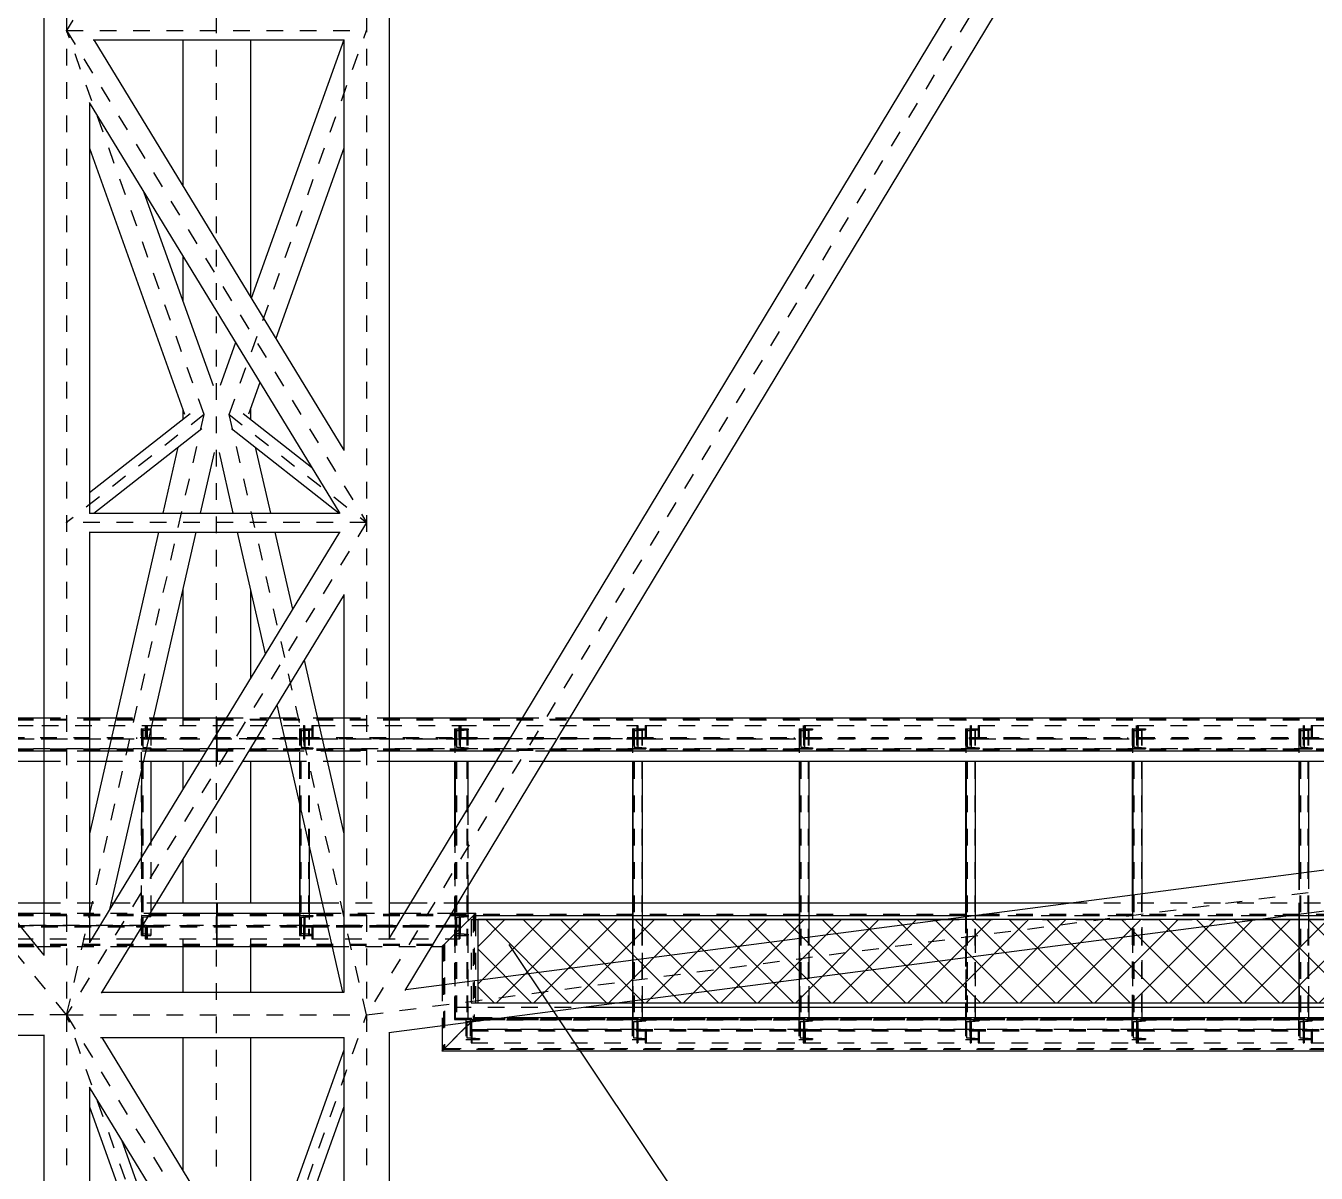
# Model space of a CAD drawing. Header units: millimetres. Extents: x 149919 to 150445, y 136651 to 136866.
# Drawn here: x 150358.02 to 150365.76, y 136690.63 to 136697.51 of the extents above; entities that cross this region are included whole.
import ezdxf

# ---------------------------------------------------------------- set-up
doc = ezdxf.new("R2010")
doc.units = ezdxf.units.MM
doc.header["$LTSCALE"] = 0.25
for name, pattern in [('CENTER', [50.8, 31.75, -6.35, 6.35, -6.35]), ('XKITLINE00', [0]), ('XKITLINE02', [4, 2, -2]), ('XKITLINE03', [6, 3, -1, 1, -1])]:
    doc.linetypes.add(name, pattern=pattern)
doc.styles.add('ROMANS', font='romans.shx')
doc.dimstyles.new('MD300', dxfattribs={"dimtxt": 2.5, "dimasz": 2.5, "dimexe": 1, "dimexo": 1, "dimgap": 0.5, "dimtad": 1, "dimdec": 1, "dimlfac": 50, "dimrnd": 0.5, "dimdsep": 46, "dimtxsty": 'ROMANS', "dimcen": 1, "dimclrd": 146, "dimclre": 146, "dimclrt": 30, "dimadec": 1, "dimazin": 2, "dimtfac": 1, "dimtdec": 1, "dimtmove": 0, "dimatfit": 1, "dimfxl": 1, "dimtolj": 1, "dimtzin": 0, "dimlwd": -1, "dimlwe": -1, "dimarcsym": 0})

# ---------------------------------------------------------------- blocks, each defined once
blk = doc.blocks.new('çatıı')
h = blk.add_hatch()
h.set_pattern_fill('ANSI37', color=1, scale=5, style=0)
h.set_pattern_definition([(315, (-48965.991, 30534.404), (-11.22532, -11.22532), []), (225, (-48965.991, 30534.404), (-11.22532, 11.22532), [])])
h.paths.add_polyline_path([(21891.71, 4127.77), (21891.71, 4177.77), (22787.51, 4177.77), (22787.51, 4127.77)])
at = {"color": 8, "linetype": 'CENTER'}
for p, q in [((21645, 4120.57), (20185, 5900.27)), ((22900, 5900.27), (21825, 4120.57)), ((21727.5, 5059.62), (21645, 4711.47)), ((21742.5, 5059.62), (21825, 4711.47)), ((21825, 5008.38), (21645, 4711.47)), ((21735, 3669.69), (21735, 4838.52)), ((21645, 4780.43), (21645, 3598.62)), ((21825, 4780.43), (21825, 3598.62)), ((21727.5, 4480.9), (21645, 4711.47)), ((21645, 4711.47), (21825, 4711.47)), ((21645, 4711.47), (21825, 4416.02)), ((21742.5, 4480.9), (21825, 4711.47)), ((21645, 4120.57), (21727.5, 4480.9)), ((21727.5, 4480.9), (21645, 4416.02)), ((21825, 4120.57), (21742.5, 4480.9)), ((21742.5, 4480.9), (21825, 4416.02)), ((21825, 4416.02), (21645, 4120.57)), ((21825, 4416.02), (21645, 4416.02)), ((21825, 4120.57), (22900, 4260.27)), ((21645, 4120.57), (20185, 4120.57)), ((21727.5, 3890), (21645, 4120.57)), ((21645, 4120.57), (21825, 3825.11)), ((21645, 4120.57), (21825, 4120.57)), ((21742.5, 3890), (21825, 4120.57))]:
    blk.add_line(p, q, dxfattribs=at)
at = {"color": 8, "linetype": 'XKITLINE00'}
for p, q in [((22370.24, 5046.81), (21838.65, 4166.72)), ((22385.85, 5025.52), (21848.07, 4135.2)), ((20930.75, 5010.42), (21631.35, 4156.41)), ((21631.35, 4780.43), (21631.35, 4156.13)), ((21838.65, 4780.43), (21838.65, 4166.36)), ((21661, 4705.77), (21811.48, 4705.77)), ((21661.28, 4705.77), (21811.35, 4459.46)), ((21714.7, 4705.77), (21714.7, 4618.1)), ((21755.3, 4705.77), (21755.3, 4551.46)), ((21811.33, 4705.77), (21755.81, 4550.61)), ((21811.35, 4705.77), (21811.35, 4459.32)), ((21658.59, 4668.12), (21808.89, 4421.42)), ((21658.65, 4668.03), (21658.65, 4421.58)), ((21658.65, 4640.82), (21715.82, 4481.03)), ((21811.35, 4640.82), (21770.46, 4526.56)), ((21691.41, 4614.25), (21732.89, 4498.33)), ((21714.7, 4576.03), (21714.7, 4549.18)), ((21746.33, 4524.11), (21737.08, 4498.26)), ((21760.98, 4500.06), (21754.19, 4481.1)), ((21658.65, 4434.01), (21719.08, 4481.54)), ((21714.7, 4484.17), (21714.7, 4478.09)), ((21750.88, 4481.56), (21791.91, 4449.29)), ((21755.3, 4484.17), (21755.3, 4478.09)), ((21661.4, 4421.67), (21726.17, 4472.61)), ((21743.89, 4472.55), (21808.59, 4421.67)), ((21711.77, 4461.28), (21702.7, 4421.67)), ((21733.52, 4458.16), (21725.17, 4421.67)), ((21736.47, 4458.16), (21744.82, 4421.67)), ((21758.22, 4461.28), (21767.29, 4421.67)), ((21658.65, 4421.67), (21808.74, 4421.67)), ((21658.46, 4410.36), (21809.23, 4410.36)), ((21658.65, 4410.36), (21658.65, 4163.74)), ((21700.11, 4410.36), (21658.65, 4229.25)), ((21808.73, 4410.36), (21658.65, 4164.02)), ((21722.58, 4410.36), (21670.71, 4183.82)), ((21747.41, 4410.36), (21764.16, 4337.21)), ((21769.88, 4410.36), (21780.49, 4364.01)), ((21811.49, 4372.81), (21665.79, 4133.65)), ((21714.7, 4375.93), (21714.7, 4294.27)), ((21755.3, 4375.93), (21755.3, 4322.66)), ((21811.35, 4372.57), (21811.35, 4133.95)), ((21787.5, 4333.42), (21811.35, 4229.25)), ((21771.17, 4306.62), (21810.64, 4134.22)), ((21714.7, 4280.55), (21714.7, 4280.27)), ((21755.3, 4280.55), (21755.3, 4280.27)), ((21714.7, 4272.77), (21714.7, 4256.02)), ((21755.3, 4272.77), (21755.3, 4187.77)), ((21848.49, 4135.9), (22823.8, 4262.66)), ((21838.48, 4110.03), (22823.91, 4238.1)), ((21714.7, 4213.93), (21714.7, 4187.77)), ((21714.7, 4180.27), (21714.7, 4180)), ((21755.3, 4180.27), (21755.3, 4180)), ((21714.7, 4166.29), (21714.7, 4134.22)), ((21755.3, 4166.29), (21755.3, 4134.22)), ((21666.13, 4134.22), (21811.35, 4134.22)), ((21645.14, 4117.61), (21645.14, 4117.53)), ((21645.14, 4117.53), (21645.14, 4117.49)), ((21825.14, 4117.61), (21825.14, 4117.53)), ((21825.14, 4117.53), (21825.14, 4117.49)), ((20198.34, 4108.38), (21631.69, 4108.38)), ((21631.35, 4108.38), (21631.35, 3598.62)), ((21665.41, 4106.92), (21811.65, 4106.92)), ((21666.13, 4106.92), (21811.35, 3868.55)), ((21714.7, 4106.92), (21714.7, 4027.19)), ((21755.3, 4106.92), (21755.3, 3960.55)), ((21811.35, 4106.92), (21811.35, 3868.43)), ((21838.65, 4110.06), (21838.65, 3598.62)), ((21811.35, 4099.33), (21759.32, 3953.94)), ((21658.6, 4077.2), (21808.88, 3830.53)), ((21658.65, 4077.13), (21658.65, 3830.65)), ((21658.65, 4065.5), (21719.25, 3896.12)), ((21811.35, 4065.5), (21766.95, 3941.42)), ((21677.9, 4045.52), (21728.24, 3904.83))]:
    blk.add_line(p, q, dxfattribs=at)
at = {"color": 7, "linetype": 'XKITLINE00'}
for p, q in [((21514.4, 4298.96), (21631.35, 4298.96)), ((21658.65, 4298.96), (21674.61, 4298.96)), ((21697.07, 4298.96), (21734.99, 4298.96)), ((21734.99, 4298.96), (21734.99, 4289.34)), ((21734.99, 4298.96), (21735.07, 4298.96)), ((21735.07, 4298.96), (21735.07, 4289.47)), ((21735.07, 4298.96), (21740.86, 4298.96)), ((21766.5, 4298.96), (21772.92, 4298.96)), ((21795.38, 4298.96), (21811.35, 4298.96)), ((21838.65, 4298.96), (21918.52, 4298.96)), ((21946.98, 4298.96), (22823.8, 4298.96)), ((21734.99, 4297.81), (21735.06, 4297.58)), ((21734.99, 4294.27), (21735.06, 4294.27)), ((21735.06, 4297.58), (21735.06, 4289.44)), ((21530.81, 4278.96), (21631.35, 4278.96)), ((21658.65, 4278.96), (21670.03, 4278.96)), ((21692.49, 4278.96), (21728.67, 4278.96)), ((21754.32, 4278.96), (21777.5, 4278.96)), ((21799.96, 4278.96), (21811.35, 4278.96)), ((21838.65, 4278.96), (21906.44, 4278.96)), ((21934.9, 4278.96), (22823.8, 4278.96)), ((21535.89, 4272.77), (21631.35, 4272.77)), ((21658.65, 4272.77), (21668.61, 4272.77)), ((21690, 4268.05), (21690, 4215.48)), ((21691.08, 4272.77), (21724.9, 4272.77)), ((21695.5, 4272.77), (21695.5, 4224.5)), ((21750.55, 4272.77), (21778.91, 4272.77)), ((21801.38, 4272.77), (21811.35, 4272.77)), ((21838.65, 4272.77), (21902.7, 4272.77)), ((21877.79, 4272.77), (21877.79, 4231.54)), ((21878.21, 4272.77), (21878.21, 4232.23)), ((21885.71, 4272.77), (21885.71, 4244.65)), ((21931.17, 4272.77), (22823.8, 4272.77)), ((21984.66, 4272.77), (21984.66, 4187.77)), ((21984.94, 4272.77), (21984.94, 4187.77)), ((21990.44, 4272.77), (21990.44, 4187.77)), ((22084.64, 4272.77), (22084.64, 4187.77)), ((22084.92, 4272.77), (22084.92, 4187.77)), ((22090.42, 4272.77), (22090.42, 4187.77)), ((22184.62, 4272.77), (22184.62, 4187.77)), ((22184.9, 4272.77), (22184.9, 4187.77)), ((22190.39, 4272.77), (22190.39, 4187.77)), ((22284.6, 4272.77), (22284.6, 4192.58)), ((22284.87, 4272.77), (22284.87, 4192.62)), ((22290.37, 4272.77), (22290.37, 4193.33)), ((22384.58, 4272.77), (22384.58, 4205.57)), ((22384.85, 4272.77), (22384.85, 4205.61)), ((22390.35, 4272.77), (22390.35, 4206.32)), ((21784.71, 4247.46), (21784.71, 4187.77)), ((21784.98, 4246.26), (21784.98, 4187.77)), ((21790.48, 4222.24), (21790.48, 4187.77)), ((21885.71, 4197.53), (21885.71, 4187.77)), ((21605.62, 4187.77), (21631.35, 4187.77)), ((21671.62, 4187.77), (21673.12, 4187.77)), ((21698.76, 4187.77), (21735, 4187.77)), ((21735, 4187.77), (21735, 4181.58)), ((21735.01, 4187.77), (21735.02, 4181.58)), ((21735.01, 4187.77), (21735.4, 4187.77)), ((21735.4, 4187.77), (21735.39, 4181.58)), ((21735.42, 4187.77), (21735.42, 4181.58)), ((21735.42, 4187.77), (21798.37, 4187.77)), ((21838.65, 4187.77), (21851.36, 4187.77)), ((21879.82, 4187.77), (22247.62, 4187.77)), ((21610.7, 4181.58), (21631.35, 4181.58)), ((21694.99, 4181.58), (21735, 4181.58)), ((21735, 4181.58), (21735, 4161.58)), ((21735, 4181.58), (21735.07, 4181.58)), ((21735, 4180.43), (21735.06, 4180.2)), ((21735, 4180.27), (21735.04, 4180.27)), ((21735.06, 4180.2), (21735.06, 4162.96)), ((21735.07, 4181.58), (21735.07, 4161.58)), ((21735.07, 4181.58), (21799.79, 4181.58)), ((21838.65, 4181.58), (21847.62, 4181.58)), ((21876.08, 4181.58), (21890.52, 4181.58)), ((21890.37, 4181.42), (21883.1, 4174.22)), ((21889.9, 4177.77), (22170.68, 4177.77)), ((21890.52, 4181.58), (21890.37, 4181.43)), ((21890.37, 4181.43), (21890.37, 4181.42)), ((21890.37, 4181.42), (21890.37, 4177.77)), ((21890.37, 4180.27), (22189.91, 4180.27)), ((21891.71, 4177.77), (21891.71, 4141.52)), ((21984.66, 4180.27), (21984.66, 4177.77)), ((21984.94, 4180.27), (21984.94, 4177.77)), ((21990.44, 4180.27), (21990.44, 4177.77)), ((22084.64, 4180.27), (22084.64, 4177.77)), ((22084.92, 4180.27), (22084.92, 4177.77)), ((22090.42, 4180.27), (22090.42, 4177.77)), ((22184.62, 4180.27), (22184.62, 4179.59)), ((22184.9, 4180.27), (22184.9, 4179.62)), ((22359.72, 4177.77), (22791.51, 4177.77)), ((22378.95, 4180.27), (22789.06, 4180.27)), ((22384.58, 4180.27), (22384.58, 4177.77)), ((22384.85, 4180.27), (22384.85, 4177.77)), ((22390.35, 4180.27), (22390.35, 4177.77)), ((21735, 4174.29), (21735.06, 4174.29)), ((21883.1, 4174.22), (21870.37, 4161.58)), ((21627.1, 4161.58), (21631.35, 4161.58)), ((21682.81, 4161.58), (21735, 4161.58)), ((21735, 4166.29), (21735.06, 4166.29)), ((21735.06, 4162.96), (21735, 4162.73)), ((21735, 4161.58), (21804.37, 4161.58)), ((21864, 4161.58), (21870.37, 4161.58)), ((21870.37, 4161.58), (21870.37, 4138.75)), ((21955.75, 4125.27), (21984.94, 4125.27)), ((21974.99, 4127.77), (22791.51, 4127.77)), ((21974.99, 4127.77), (22791.51, 4127.77)), ((21984.66, 4127.77), (21984.66, 4125.27)), ((21984.94, 4127.77), (21984.94, 4119.08)), ((21988.8, 4125.27), (22084.92, 4125.28)), ((21990.44, 4127.77), (21990.44, 4119.08)), ((22084.64, 4127.77), (22084.64, 4125.28)), ((22084.92, 4127.77), (22084.92, 4119.08)), ((22089.93, 4125.28), (22184.9, 4125.28)), ((22090.42, 4127.77), (22090.42, 4119.08)), ((22184.62, 4127.77), (22184.62, 4125.28)), ((22184.9, 4127.77), (22184.9, 4119.08)), ((22190.39, 4127.77), (22190.39, 4119.08)), ((22190.39, 4125.28), (22284.87, 4125.28)), ((22284.6, 4127.77), (22284.6, 4125.28)), ((22284.87, 4127.77), (22284.87, 4119.08)), ((22290.37, 4127.77), (22290.37, 4119.08)), ((22290.37, 4125.28), (22384.85, 4125.28)), ((22384.58, 4127.77), (22384.58, 4125.28)), ((22384.85, 4127.77), (22384.85, 4119.08)), ((22386.25, 4125.28), (22484.83, 4125.28)), ((22390.35, 4127.77), (22390.35, 4125.28)), ((21870.37, 4114.18), (21870.37, 4099.08)), ((21887.88, 4116.45), (21883.1, 4111.72)), ((21908.09, 4119.08), (22789.07, 4119.08)), ((21883.1, 4111.72), (21870.37, 4099.08)), ((21870.37, 4099.23), (21870.21, 4099.08)), ((21870.21, 4099.08), (22809.22, 4099.08))]:
    blk.add_line(p, q, dxfattribs=at)
at = {"color": 116, "linetype": 'XKITLINE02', "true_color": 0x136734}
for p, q in [((21631.35, 4298.96), (21658.65, 4298.96)), ((21674.61, 4298.96), (21697.07, 4298.96)), ((21734.92, 4298.96), (21734.99, 4298.96)), ((21734.92, 4298.96), (21734.99, 4298.96)), ((21734.92, 4298.96), (21734.92, 4298.11)), ((21740.86, 4298.96), (21766.5, 4298.96)), ((21772.92, 4298.96), (21795.38, 4298.96)), ((21811.35, 4298.96), (21838.65, 4298.96)), ((21918.52, 4298.96), (21946.98, 4298.96)), ((17635, 4298.11), (21734.99, 4298.11)), ((17635, 4297.58), (21734.99, 4297.58)), ((21594.89, 4294.26), (21631.69, 4294.26)), ((21630.05, 4294.26), (21692.75, 4294.26)), ((21690, 4292.28), (21695.5, 4292.28)), ((21690, 4292.28), (21690, 4280.28)), ((21690, 4292.28), (21690, 4168.28)), ((21690, 4292.28), (21690, 4268.05)), ((21690, 4292.28), (21695.5, 4292.28)), ((21690.7, 4292.28), (21690.7, 4168.28)), ((21690.7, 4291.21), (21695.5, 4291.6)), ((21690.7, 4291.21), (21690.7, 4281.34)), ((21692.17, 4294.26), (21692.17, 4287.06)), ((21692.75, 4294.27), (21693.33, 4294.27)), ((21692.75, 4294.27), (21692.75, 4286.27)), ((21692.75, 4294.27), (21734.99, 4294.27)), ((21692.75, 4294.26), (21692.75, 4286.26)), ((21693.33, 4294.27), (21693.33, 4287.07)), ((21695.5, 4292.28), (21695.5, 4291.6)), ((21695.5, 4292.28), (21695.5, 4168.28)), ((21695.5, 4292.28), (21695.5, 4272.77)), ((21734.92, 4298.11), (22952.56, 4298.11)), ((21734.92, 4298.11), (21734.99, 4297.81)), ((21735.06, 4297.58), (22952.63, 4297.58)), ((21735.06, 4294.27), (21787.7, 4294.27)), ((21784.71, 4292.28), (21790.48, 4292.28)), ((21784.71, 4292.28), (21784.71, 4247.46)), ((21784.98, 4292.28), (21792.78, 4292.28)), ((21784.98, 4292.28), (21784.98, 4280.28)), ((21784.98, 4292.28), (21784.98, 4246.26)), ((21785.43, 4292.28), (21785.43, 4168.28)), ((21785.66, 4292.28), (21785.66, 4168.28)), ((21785.68, 4291.21), (21790.48, 4291.6)), ((21785.68, 4291.21), (21785.68, 4281.34)), ((21785.68, 4291.21), (21787.98, 4291.21)), ((21787.11, 4294.27), (21787.7, 4294.27)), ((21787.11, 4294.27), (21787.11, 4286.27)), ((21787.28, 4292.28), (21787.28, 4280.28)), ((21787.7, 4294.27), (21787.7, 4287.07)), ((21787.98, 4291.21), (21792.78, 4291.6)), ((21787.98, 4291.21), (21787.98, 4281.34)), ((21790.21, 4292.28), (21790.21, 4168.28)), ((21790.22, 4292.28), (21790.22, 4168.28)), ((21790.47, 4292.28), (21790.47, 4168.28)), ((21790.48, 4292.28), (21790.48, 4291.6)), ((21790.48, 4292.28), (21790.48, 4222.24)), ((21790.48, 4291.6), (21792.78, 4291.6)), ((21790.6, 4292.28), (21792.78, 4292.28)), ((21792.2, 4294.26), (21792.2, 4287.06)), ((21792.2, 4294.26), (21811.69, 4294.26)), ((21792.78, 4292.28), (21792.78, 4291.6)), ((21792.81, 4294.26), (21792.81, 4286.26)), ((21796.19, 4294.26), (21880.96, 4294.26)), ((21877.79, 4292.28), (21885.71, 4292.28)), ((21877.79, 4292.28), (21877.79, 4272.77)), ((21878.21, 4292.28), (21878.21, 4272.77)), ((21878.21, 4292.27), (21886.01, 4292.27)), ((21878.21, 4292.27), (21878.21, 4280.27)), ((21878.67, 4292.28), (21878.67, 4117.77)), ((21878.91, 4291.21), (21883.71, 4291.59)), ((21878.91, 4291.21), (21878.91, 4281.34)), ((21878.91, 4291.21), (21881.21, 4291.21)), ((21879.04, 4292.28), (21879.04, 4117.77)), ((21880.35, 4294.26), (21880.35, 4287.06)), ((21880.51, 4292.27), (21880.51, 4280.27)), ((21880.96, 4294.26), (21881.51, 4294.26)), ((21880.96, 4294.26), (21880.96, 4286.26)), ((21880.96, 4294.26), (21987.87, 4294.26)), ((21880.96, 4294.26), (21880.96, 4286.26)), ((21881.21, 4291.21), (21886.01, 4291.59)), ((21881.21, 4291.21), (21881.21, 4281.34)), ((21881.51, 4294.26), (21881.51, 4287.06)), ((21883.71, 4292.27), (21883.71, 4291.59)), ((21883.71, 4291.59), (21886.01, 4291.59)), ((21885.29, 4292.28), (21885.29, 4117.77)), ((21885.31, 4292.28), (21885.31, 4117.77)), ((21885.69, 4292.28), (21885.69, 4117.77)), ((21885.71, 4292.28), (21885.71, 4272.77)), ((21886.01, 4292.27), (21886.01, 4291.59)), ((21984.66, 4292.28), (21990.44, 4292.28)), ((21984.66, 4292.28), (21984.66, 4272.77)), ((21984.94, 4292.28), (21992.74, 4292.28)), ((21984.94, 4292.28), (21984.94, 4280.28)), ((21984.94, 4292.28), (21984.94, 4272.77)), ((21985.39, 4292.28), (21985.39, 4117.78)), ((21985.62, 4292.28), (21985.62, 4117.78)), ((21985.64, 4291.21), (21990.44, 4291.6)), ((21985.64, 4291.21), (21985.64, 4281.34)), ((21985.64, 4291.21), (21987.94, 4291.21)), ((21987.24, 4292.28), (21987.24, 4280.28)), ((21987.32, 4294.26), (21987.32, 4286.26)), ((21987.87, 4294.26), (21987.87, 4287.06)), ((21987.94, 4291.21), (21992.74, 4291.6)), ((21987.94, 4291.21), (21987.94, 4281.34)), ((21990.16, 4292.28), (21990.16, 4117.78)), ((21990.18, 4292.28), (21990.18, 4117.78)), ((21990.42, 4292.28), (21990.42, 4117.78)), ((21990.44, 4292.28), (21990.44, 4291.6)), ((21990.44, 4292.28), (21990.44, 4272.77)), ((21990.44, 4291.6), (21992.74, 4291.6)), ((21992.17, 4294.26), (21992.17, 4287.06)), ((21992.17, 4294.26), (21992.77, 4294.26)), ((21992.17, 4294.26), (22087.66, 4294.26)), ((21992.74, 4292.28), (21992.74, 4291.6)), ((21992.77, 4294.26), (21992.77, 4286.26)), ((22084.64, 4292.28), (22090.42, 4292.28)), ((22084.64, 4292.28), (22084.64, 4272.77)), ((22084.92, 4292.28), (22092.71, 4292.28)), ((22084.92, 4292.28), (22084.92, 4280.28)), ((22084.92, 4292.28), (22084.92, 4272.77)), ((22085.37, 4292.28), (22085.37, 4117.78)), ((22085.59, 4292.28), (22085.59, 4117.78)), ((22085.62, 4291.21), (22090.42, 4291.6)), ((22085.62, 4291.21), (22085.62, 4281.34)), ((22085.62, 4291.21), (22087.92, 4291.21)), ((22087.07, 4294.26), (22087.07, 4287.06)), ((22087.22, 4292.28), (22087.22, 4280.28)), ((22087.66, 4294.26), (22087.66, 4286.26)), ((22087.67, 4294.26), (22088.24, 4294.26)), ((22087.67, 4294.26), (22087.67, 4286.26)), ((22087.67, 4294.26), (22187.84, 4294.26)), ((22087.92, 4291.21), (22092.71, 4291.6)), ((22087.92, 4291.21), (22087.92, 4281.34)), ((22088.24, 4294.26), (22088.24, 4287.06)), ((22090.14, 4292.28), (22090.14, 4117.78)), ((22090.16, 4292.28), (22090.16, 4117.78)), ((22090.4, 4292.28), (22090.4, 4117.78)), ((22090.42, 4292.28), (22090.42, 4291.6)), ((22090.42, 4292.28), (22090.42, 4272.77)), ((22090.42, 4291.6), (22092.71, 4291.6)), ((22092.71, 4292.28), (22092.71, 4291.6)), ((22184.62, 4292.28), (22190.39, 4292.28)), ((22184.62, 4292.28), (22184.62, 4272.77)), ((22184.9, 4292.28), (22192.69, 4292.28)), ((22184.9, 4292.28), (22184.9, 4280.28)), ((22184.9, 4292.28), (22184.9, 4272.77)), ((22185.35, 4292.28), (22185.35, 4117.78)), ((22185.57, 4292.28), (22185.57, 4117.78)), ((22185.6, 4291.21), (22190.39, 4291.6)), ((22185.6, 4291.21), (22185.6, 4281.34)), ((22185.6, 4291.21), (22187.89, 4291.21)), ((22187.19, 4292.28), (22187.19, 4280.28)), ((22187.28, 4294.26), (22187.28, 4286.26)), ((22187.84, 4294.26), (22187.84, 4287.06)), ((22187.89, 4291.21), (22192.69, 4291.6)), ((22187.89, 4291.21), (22187.89, 4281.34)), ((22190.12, 4292.28), (22190.12, 4117.78)), ((22190.13, 4292.28), (22190.13, 4117.78)), ((22190.38, 4292.28), (22190.38, 4117.78)), ((22190.39, 4292.28), (22190.39, 4291.6)), ((22190.39, 4292.28), (22190.39, 4272.77)), ((22190.39, 4291.6), (22192.69, 4291.6)), ((22192.13, 4294.26), (22192.13, 4287.06)), ((22192.13, 4294.26), (22192.72, 4294.26)), ((22192.13, 4294.26), (22287.62, 4294.26)), ((22192.69, 4292.28), (22192.69, 4291.6)), ((22192.72, 4294.26), (22192.72, 4286.26)), ((22284.6, 4292.28), (22290.37, 4292.28)), ((22284.6, 4292.28), (22284.6, 4272.77)), ((22284.87, 4292.28), (22292.67, 4292.28)), ((22284.87, 4292.28), (22284.87, 4280.28)), ((22284.87, 4292.28), (22284.87, 4272.77)), ((22285.32, 4292.28), (22285.32, 4117.78)), ((22285.55, 4292.28), (22285.55, 4117.78)), ((22285.57, 4291.21), (22290.37, 4291.6)), ((22285.57, 4291.21), (22285.57, 4281.34)), ((22285.57, 4291.21), (22287.87, 4291.21)), ((22287.03, 4294.26), (22287.03, 4287.06)), ((22287.17, 4292.28), (22287.17, 4280.28)), ((22287.62, 4294.26), (22287.62, 4286.26)), ((22287.62, 4294.26), (22288.19, 4294.26)), ((22287.62, 4294.26), (22287.62, 4286.26)), ((22287.62, 4294.26), (22387.8, 4294.26)), ((22287.87, 4291.21), (22292.67, 4291.6)), ((22287.87, 4291.21), (22287.87, 4281.34)), ((22288.19, 4294.26), (22288.19, 4287.06)), ((22290.1, 4292.28), (22290.1, 4117.78)), ((22290.11, 4292.28), (22290.11, 4117.78)), ((22290.36, 4292.28), (22290.36, 4117.78)), ((22290.37, 4292.28), (22290.37, 4291.6)), ((22290.37, 4292.28), (22290.37, 4272.77)), ((22290.37, 4291.6), (22292.67, 4291.6)), ((22292.67, 4292.28), (22292.67, 4291.6)), ((22384.58, 4292.28), (22390.35, 4292.28)), ((22384.58, 4292.28), (22384.58, 4272.77)), ((22384.85, 4292.28), (22392.65, 4292.28)), ((22384.85, 4292.28), (22384.85, 4280.28)), ((22384.85, 4292.28), (22384.85, 4272.77)), ((22385.3, 4292.28), (22385.3, 4117.78)), ((22385.53, 4292.28), (22385.53, 4117.78)), ((22385.55, 4291.21), (22390.35, 4291.6)), ((22385.55, 4291.21), (22385.55, 4281.34)), ((22385.55, 4291.21), (22387.85, 4291.21)), ((22387.15, 4292.28), (22387.15, 4280.28)), ((22387.23, 4294.26), (22387.23, 4286.26)), ((22387.8, 4294.26), (22387.8, 4287.06)), ((22387.85, 4291.21), (22392.65, 4291.6)), ((22387.85, 4291.21), (22387.85, 4281.34)), ((22390.08, 4292.28), (22390.08, 4117.78)), ((22390.09, 4292.28), (22390.09, 4117.78)), ((22390.34, 4292.28), (22390.34, 4117.78)), ((22390.35, 4292.28), (22390.35, 4291.6)), ((22390.35, 4292.28), (22390.35, 4272.77)), ((22390.35, 4291.6), (22392.65, 4291.6)), ((22392.09, 4294.26), (22392.09, 4287.06)), ((22392.09, 4294.26), (22392.68, 4294.26)), ((22392.09, 4294.26), (22487.57, 4294.26)), ((22392.65, 4292.28), (22392.65, 4291.6)), ((22392.68, 4294.26), (22392.68, 4286.26)), ((21589.66, 4287.06), (21630.18, 4287.06)), ((21589.66, 4286.26), (21692.75, 4286.26)), ((21629.15, 4287.06), (21692.17, 4287.06)), ((21631.69, 4286.26), (21692.75, 4286.26)), ((21686.94, 4287.06), (21686.94, 4286.26)), ((21692.75, 4286.27), (21698.61, 4286.27)), ((21693.33, 4287.07), (21698.61, 4287.07)), ((21693.33, 4287.07), (21792.97, 4287.07)), ((21694.17, 4286.27), (21792.97, 4286.27)), ((21698.61, 4287.07), (21698.61, 4286.27)), ((21734.99, 4289.34), (21734.99, 4278.96)), ((21735.06, 4289.44), (21735.06, 4280.34)), ((21735.07, 4289.47), (21735.07, 4278.96)), ((21786.69, 4287.06), (21786.69, 4286.26)), ((21786.69, 4287.06), (21797.84, 4287.06)), ((21786.69, 4287.06), (21880.35, 4287.06)), ((21786.69, 4286.26), (21798.02, 4286.26)), ((21792.97, 4287.07), (21792.97, 4286.27)), ((21798.02, 4286.26), (21880.96, 4286.26)), ((21874.85, 4287.06), (21874.85, 4286.26)), ((21880.96, 4286.26), (21886.45, 4286.26)), ((21880.96, 4286.26), (21992.81, 4286.26)), ((21881.51, 4287.06), (21886.45, 4287.06)), ((21881.51, 4287.06), (21992.81, 4287.06)), ((21886.45, 4287.06), (21886.45, 4286.26)), ((21986.84, 4287.06), (21986.84, 4286.26)), ((21986.84, 4287.06), (21992.17, 4287.06)), ((21986.84, 4286.26), (21992.77, 4286.26)), ((21987.32, 4287.06), (22087.07, 4287.06)), ((21987.32, 4286.26), (22087.66, 4286.26)), ((21992.81, 4287.06), (21992.81, 4286.26)), ((22081.73, 4287.06), (22081.73, 4286.26)), ((22087.67, 4286.26), (22093.34, 4286.26)), ((22087.67, 4286.26), (22192.95, 4286.26)), ((22088.24, 4287.06), (22093.34, 4287.06)), ((22088.24, 4287.06), (22192.95, 4287.06)), ((22093.34, 4287.06), (22093.34, 4286.26)), ((22186.79, 4287.06), (22186.79, 4286.26)), ((22186.79, 4287.06), (22192.13, 4287.06)), ((22186.79, 4286.26), (22192.72, 4286.26)), ((22187.28, 4287.06), (22287.03, 4287.06)), ((22187.28, 4286.26), (22287.62, 4286.26)), ((22192.95, 4287.06), (22192.95, 4286.26)), ((22281.69, 4287.06), (22281.69, 4286.26)), ((22287.62, 4286.26), (22293.3, 4286.26)), ((22287.62, 4286.26), (22392.91, 4286.26)), ((22288.19, 4287.06), (22293.3, 4287.06)), ((22288.19, 4287.06), (22392.91, 4287.06)), ((22293.3, 4287.06), (22293.3, 4286.26)), ((22386.75, 4287.06), (22386.75, 4286.26)), ((22386.75, 4287.06), (22392.09, 4287.06)), ((22386.75, 4287.06), (22486.98, 4287.06)), ((22386.75, 4286.26), (22392.68, 4286.26)), ((22386.75, 4286.26), (22487.57, 4286.26)), ((22392.91, 4287.06), (22392.91, 4286.26)), ((17635, 4280.34), (21734.99, 4280.34)), ((17635, 4280.27), (21735, 4280.27)), ((17635, 4279.81), (21734.99, 4279.81)), ((17635, 4279.42), (21735, 4279.42)), ((17635, 4278.96), (21734.99, 4278.96)), ((21631.35, 4278.96), (21658.65, 4278.96)), ((21670.03, 4278.96), (21692.49, 4278.96)), ((21690, 4280.28), (21695.5, 4280.28)), ((21690.7, 4281.34), (21695.5, 4280.96)), ((21695.5, 4280.96), (21695.5, 4280.28)), ((21735.06, 4280.34), (21734.92, 4279.81)), ((21734.92, 4279.81), (22952.56, 4279.81)), ((21734.92, 4279.81), (21734.92, 4278.96)), ((21734.92, 4278.96), (21754.32, 4278.96)), ((21735, 4280.27), (21735, 4272.77)), ((21735, 4280.27), (22952.32, 4280.27)), ((21735, 4280.27), (21735, 4272.77)), ((21735.03, 4279.42), (21735.01, 4272.77)), ((21735.03, 4279.42), (22952.29, 4279.42)), ((21735.06, 4280.34), (22952.63, 4280.34)), ((21735.39, 4279.42), (21735.4, 4272.77)), ((21735.42, 4280.27), (21735.42, 4272.77)), ((21777.5, 4278.96), (21799.96, 4278.96)), ((21784.98, 4280.28), (21792.78, 4280.28)), ((21785.68, 4281.34), (21790.48, 4280.96)), ((21785.68, 4281.34), (21787.98, 4281.34)), ((21787.98, 4281.34), (21792.78, 4280.96)), ((21790.48, 4280.96), (21790.48, 4280.28)), ((21790.48, 4280.96), (21792.78, 4280.96)), ((21792.78, 4280.96), (21792.78, 4280.28)), ((21811.35, 4278.96), (21838.65, 4278.96)), ((21878.21, 4280.27), (21886.01, 4280.27)), ((21878.91, 4281.34), (21883.71, 4280.95)), ((21878.91, 4281.34), (21881.21, 4281.34)), ((21881.21, 4281.34), (21886.01, 4280.95)), ((21883.71, 4280.95), (21883.71, 4280.27)), ((21883.71, 4280.95), (21886.01, 4280.95)), ((21886.01, 4280.95), (21886.01, 4280.27)), ((21906.44, 4278.96), (21934.9, 4278.96)), ((21984.94, 4280.28), (21992.74, 4280.28)), ((21985.64, 4281.34), (21990.44, 4280.96)), ((21985.64, 4281.34), (21987.94, 4281.34)), ((21987.94, 4281.34), (21992.74, 4280.96)), ((21990.44, 4280.96), (21990.44, 4280.28)), ((21990.44, 4280.96), (21992.74, 4280.96)), ((21992.74, 4280.96), (21992.74, 4280.28)), ((22084.92, 4280.28), (22092.71, 4280.28)), ((22085.62, 4281.34), (22090.42, 4280.96)), ((22085.62, 4281.34), (22087.92, 4281.34)), ((22087.92, 4281.34), (22092.71, 4280.96)), ((22090.42, 4280.96), (22090.42, 4280.28)), ((22090.42, 4280.96), (22092.71, 4280.96)), ((22092.71, 4280.96), (22092.71, 4280.28)), ((22184.9, 4280.28), (22192.69, 4280.28)), ((22185.6, 4281.34), (22190.39, 4280.96)), ((22185.6, 4281.34), (22187.89, 4281.34)), ((22187.89, 4281.34), (22192.69, 4280.96)), ((22190.39, 4280.96), (22190.39, 4280.28)), ((22190.39, 4280.96), (22192.69, 4280.96)), ((22192.69, 4280.96), (22192.69, 4280.28)), ((22284.87, 4280.28), (22292.67, 4280.28)), ((22285.57, 4281.34), (22290.37, 4280.96)), ((22285.57, 4281.34), (22287.87, 4281.34)), ((22287.87, 4281.34), (22292.67, 4280.96)), ((22290.37, 4280.96), (22290.37, 4280.28)), ((22290.37, 4280.96), (22292.67, 4280.96)), ((22292.67, 4280.96), (22292.67, 4280.28)), ((22384.85, 4280.28), (22392.65, 4280.28)), ((22385.55, 4281.34), (22390.35, 4280.96)), ((22385.55, 4281.34), (22387.85, 4281.34)), ((22387.85, 4281.34), (22392.65, 4280.96)), ((22390.35, 4280.96), (22390.35, 4280.28)), ((22390.35, 4280.96), (22392.65, 4280.96)), ((22392.65, 4280.96), (22392.65, 4280.28)), ((21631.35, 4272.77), (21658.65, 4272.77)), ((21668.61, 4272.77), (21691.08, 4272.77)), ((21724.9, 4272.77), (21735, 4272.77)), ((21735, 4272.77), (21750.55, 4272.77)), ((21778.91, 4272.77), (21801.38, 4272.77)), ((21811.35, 4272.77), (21838.65, 4272.77)), ((21902.7, 4272.77), (21931.17, 4272.77)), ((21885.71, 4244.65), (21885.71, 4197.53)), ((21877.79, 4231.54), (21877.79, 4117.77)), ((21878.21, 4232.23), (21878.21, 4117.77)), ((22390.35, 4206.32), (22390.35, 4180.27)), ((22384.58, 4205.57), (22384.58, 4180.27)), ((22384.85, 4205.61), (22384.85, 4180.27)), ((22284.6, 4192.58), (22284.6, 4127.77)), ((22284.87, 4192.62), (22284.87, 4127.77)), ((22290.37, 4193.33), (22290.37, 4127.77)), ((21631.35, 4187.77), (21671.62, 4187.77)), ((21673.12, 4187.77), (21698.76, 4187.77)), ((21735, 4187.77), (21735, 4180.27)), ((21735, 4187.77), (21735.01, 4187.77)), ((21735, 4187.77), (21735.01, 4187.77)), ((21735.4, 4187.77), (21735.42, 4187.77)), ((21735.4, 4187.77), (21735.42, 4187.77)), ((21735.4, 4187.77), (21735.42, 4187.77)), ((21784.71, 4187.77), (21784.71, 4168.28)), ((21784.98, 4187.77), (21784.98, 4168.28)), ((21790.48, 4187.77), (21790.48, 4168.28)), ((21798.37, 4187.77), (21838.65, 4187.77)), ((21851.36, 4187.77), (21879.82, 4187.77)), ((21885.71, 4187.77), (21885.71, 4117.77)), ((21984.66, 4187.77), (21984.66, 4180.27)), ((21984.94, 4187.77), (21984.94, 4180.27)), ((21990.44, 4187.77), (21990.44, 4180.27)), ((22084.64, 4187.77), (22084.64, 4180.27)), ((22084.92, 4187.77), (22084.92, 4180.27)), ((22090.42, 4187.77), (22090.42, 4180.27)), ((22184.62, 4187.77), (22184.62, 4180.27)), ((22184.9, 4187.77), (22184.9, 4180.27)), ((22190.39, 4187.77), (22190.39, 4127.77)), ((22247.62, 4187.77), (22436.66, 4187.77)), ((17635, 4181.12), (21735, 4181.12)), ((17635, 4180.73), (21735, 4180.73)), ((17635, 4180.27), (21735, 4180.27)), ((17635, 4180.2), (21735, 4180.2)), ((21631.35, 4181.58), (21694.99, 4181.58)), ((21690, 4180.28), (21695.5, 4180.28)), ((21690, 4180.28), (21690, 4168.28)), ((21690.7, 4179.21), (21695.5, 4179.6)), ((21690.7, 4179.21), (21690.7, 4169.34)), ((21695.5, 4180.28), (21695.5, 4179.6)), ((21734.92, 4181.58), (21735, 4181.58)), ((21734.92, 4181.58), (21735, 4181.58)), ((21734.92, 4181.58), (21734.92, 4180.73)), ((21734.92, 4180.73), (21889.51, 4180.73)), ((21734.92, 4180.73), (21735, 4180.43)), ((21735, 4181.58), (21735, 4180.27)), ((21735, 4180.27), (21890.37, 4180.27)), ((21735.02, 4181.58), (21735.02, 4181.12)), ((21735.02, 4181.12), (22781.44, 4181.12)), ((21735.06, 4180.2), (21889.11, 4180.2)), ((21735.39, 4181.58), (21735.39, 4181.12)), ((21735.42, 4181.58), (21735.42, 4180.27)), ((21784.98, 4180.28), (21792.78, 4180.28)), ((21784.98, 4180.28), (21784.98, 4168.28)), ((21785.68, 4179.21), (21790.48, 4179.6)), ((21785.68, 4179.21), (21785.68, 4169.34)), ((21785.68, 4179.21), (21787.98, 4179.21)), ((21787.28, 4180.28), (21787.28, 4168.28)), ((21787.98, 4179.21), (21792.78, 4179.6)), ((21787.98, 4179.21), (21787.98, 4169.34)), ((21790.48, 4180.28), (21790.48, 4179.6)), ((21790.48, 4179.6), (21792.78, 4179.6)), ((21792.78, 4180.28), (21792.78, 4179.6)), ((21799.79, 4181.58), (21838.65, 4181.58)), ((21847.62, 4181.58), (21876.08, 4181.58)), ((21871.75, 4162.96), (21889.11, 4180.2)), ((21871.75, 4162.97), (21888.98, 4180.07)), ((21878.21, 4180.27), (21886.01, 4180.27)), ((21878.21, 4180.27), (21878.21, 4168.27)), ((21878.91, 4179.21), (21883.71, 4179.59)), ((21878.91, 4179.21), (21878.91, 4169.34)), ((21878.91, 4179.21), (21881.21, 4179.21)), ((21880.51, 4180.27), (21880.51, 4168.27)), ((21881.21, 4179.21), (21886.01, 4179.59)), ((21881.21, 4179.21), (21881.21, 4169.34)), ((21890.37, 4181.43), (21883.1, 4174.22)), ((21883.71, 4180.27), (21883.71, 4179.59)), ((21883.71, 4179.59), (21886.01, 4179.59)), ((21886.01, 4180.27), (21886.01, 4179.59)), ((21887.71, 4177.77), (21887.71, 4127.77)), ((21887.71, 4177.77), (21889.9, 4177.77)), ((21889.52, 4180.74), (21888.98, 4180.07)), ((21888.98, 4180.07), (21888.98, 4117.57)), ((21889.51, 4180.73), (21889.11, 4180.2)), ((21889.51, 4180.73), (21890.36, 4181.58)), ((21889.52, 4180.74), (21890.37, 4181.58)), ((21889.52, 4180.74), (21889.52, 4118.24)), ((21890.37, 4181.58), (21890.37, 4181.43)), ((21890.37, 4177.77), (21890.37, 4118.92)), ((21984.66, 4177.77), (21984.66, 4127.77)), ((21984.94, 4177.77), (21984.94, 4127.77)), ((21990.44, 4177.77), (21990.44, 4127.77)), ((22084.64, 4177.77), (22084.64, 4127.77)), ((22084.92, 4177.77), (22084.92, 4127.77)), ((22090.42, 4177.77), (22090.42, 4127.77)), ((22170.68, 4177.77), (22789.06, 4177.77)), ((22170.68, 4177.77), (22359.72, 4177.77)), ((22184.62, 4179.59), (22184.62, 4127.77)), ((22184.9, 4179.62), (22184.9, 4127.77)), ((22189.91, 4180.27), (22378.95, 4180.27)), ((22384.58, 4177.77), (22384.58, 4127.77)), ((22384.85, 4177.77), (22384.85, 4127.77)), ((22390.35, 4177.77), (22390.35, 4127.77)), ((21589.66, 4174.29), (21692.75, 4174.29)), ((21589.66, 4173.49), (21692.17, 4173.49)), ((21686.94, 4174.29), (21692.75, 4174.29)), ((21686.94, 4174.29), (21686.94, 4173.49)), ((21686.94, 4173.49), (21692.17, 4173.49)), ((21690, 4168.28), (21695.5, 4168.28)), ((21690, 4168.28), (21695.5, 4168.28)), ((21690.7, 4169.34), (21695.5, 4168.96)), ((21692.17, 4173.49), (21692.17, 4166.29)), ((21692.75, 4174.29), (21792.97, 4174.29)), ((21692.75, 4174.29), (21735, 4174.29)), ((21692.75, 4174.29), (21692.75, 4166.29)), ((21692.75, 4174.29), (21692.75, 4166.29)), ((21693.33, 4173.49), (21792.97, 4173.49)), ((21693.33, 4173.49), (21693.33, 4166.29)), ((21695.5, 4168.96), (21695.5, 4168.28)), ((21698.61, 4174.29), (21698.61, 4173.49)), ((21784.71, 4168.28), (21790.48, 4168.28)), ((21784.98, 4168.28), (21792.78, 4168.28)), ((21785.68, 4169.34), (21790.48, 4168.96)), ((21785.68, 4169.34), (21787.98, 4169.34)), ((21786.69, 4174.3), (21874.85, 4174.28)), ((21786.69, 4174.3), (21786.69, 4173.5)), ((21786.69, 4173.5), (21874.85, 4173.48)), ((21787.11, 4174.3), (21792.81, 4174.29)), ((21787.11, 4174.29), (21792.97, 4174.29)), ((21787.11, 4174.29), (21787.11, 4166.29)), ((21787.23, 4173.5), (21792.2, 4173.49)), ((21787.7, 4173.49), (21792.97, 4173.49)), ((21787.7, 4173.49), (21787.7, 4166.29)), ((21787.98, 4169.34), (21792.78, 4168.96)), ((21790.48, 4168.96), (21790.48, 4168.28)), ((21790.48, 4168.96), (21792.78, 4168.96)), ((21792.2, 4173.49), (21880.35, 4173.48)), ((21792.2, 4173.49), (21792.2, 4166.29)), ((21792.78, 4168.96), (21792.78, 4168.28)), ((21792.81, 4174.29), (21880.96, 4174.28)), ((21792.81, 4174.29), (21792.81, 4166.29)), ((21792.97, 4174.29), (21792.97, 4173.49)), ((21883.1, 4174.22), (21870.37, 4161.58)), ((21874.85, 4174.28), (21880.96, 4174.28)), ((21874.85, 4174.28), (21874.85, 4173.48)), ((21874.85, 4173.48), (21880.35, 4173.48)), ((21878.21, 4168.27), (21886.01, 4168.27)), ((21878.91, 4169.34), (21883.71, 4168.95)), ((21878.91, 4169.34), (21881.21, 4169.34)), ((21880.35, 4173.48), (21880.35, 4166.28)), ((21880.96, 4174.28), (21880.96, 4166.28)), ((21881.21, 4169.34), (21886.01, 4168.95)), ((21883.71, 4168.95), (21883.71, 4168.27)), ((21883.71, 4168.95), (21886.01, 4168.95)), ((21886.01, 4168.95), (21886.01, 4168.27)), ((17635, 4162.96), (21735, 4162.96)), ((17635, 4162.43), (21735, 4162.43)), ((21594.89, 4166.29), (21692.75, 4166.29)), ((21595.59, 4161.58), (21627.1, 4161.58)), ((21631.35, 4161.58), (21682.81, 4161.58)), ((21692.17, 4166.29), (21692.75, 4166.29)), ((21692.75, 4166.29), (21735, 4166.29)), ((21735, 4162.73), (21734.92, 4162.43)), ((21734.92, 4162.43), (21871.07, 4162.43)), ((21734.92, 4162.43), (21734.92, 4161.58)), ((21734.92, 4161.58), (21735, 4161.58)), ((21735.06, 4166.29), (21787.7, 4166.29)), ((21735.06, 4162.96), (21871.75, 4162.96)), ((21787.11, 4166.29), (21787.7, 4166.29)), ((21792.2, 4166.29), (21880.96, 4166.28)), ((21804.37, 4161.58), (21864, 4161.58)), ((21870.21, 4161.58), (21871.07, 4162.43)), ((21870.37, 4161.74), (21871.22, 4162.58)), ((21870.37, 4161.74), (21870.37, 4161.58)), ((21871.07, 4162.43), (21871.75, 4162.96)), ((21871.22, 4162.58), (21871.75, 4162.97)), ((21871.22, 4162.58), (21871.22, 4100.08)), ((21871.75, 4162.97), (21871.75, 4100.47)), ((21880.35, 4166.28), (21880.96, 4166.28)), ((21870.37, 4138.75), (21870.37, 4114.18)), ((21891.71, 4141.52), (21891.71, 4127.77)), ((21877.79, 4125.27), (21877.79, 4117.77)), ((21877.79, 4125.27), (21877.81, 4125.27)), ((21877.79, 4125.27), (21955.75, 4125.27)), ((21877.81, 4125.27), (21877.82, 4118.62)), ((21878.2, 4125.27), (21878.19, 4118.62)), ((21878.2, 4125.27), (21878.21, 4125.27)), ((21878.21, 4125.27), (21878.21, 4117.77)), ((21887.71, 4127.77), (22789.06, 4127.77)), ((21967.89, 4127.77), (21974.99, 4127.77)), ((21984.66, 4125.27), (21984.66, 4117.78)), ((21984.94, 4125.27), (21988.8, 4125.27)), ((22084.64, 4125.28), (22084.64, 4117.78)), ((22084.92, 4125.28), (22089.93, 4125.28)), ((22184.62, 4125.28), (22184.62, 4117.78)), ((22184.9, 4125.28), (22190.39, 4125.28)), ((22284.6, 4125.28), (22284.6, 4117.78)), ((22284.87, 4125.28), (22290.37, 4125.28)), ((22384.58, 4125.28), (22384.58, 4117.78)), ((22384.85, 4125.28), (22386.25, 4125.28)), ((22390.35, 4125.28), (22390.35, 4117.78)), ((21889.11, 4117.7), (21871.75, 4100.46)), ((21888.98, 4117.57), (21871.75, 4100.47)), ((21877.79, 4117.77), (21885.71, 4117.77)), ((21877.79, 4117.77), (21885.71, 4117.77)), ((21877.82, 4118.62), (22796.98, 4118.63)), ((21878.21, 4118.62), (22796.62, 4118.63)), ((21878.21, 4117.77), (22797.01, 4117.78)), ((21890.52, 4119.08), (21883.1, 4111.72)), ((21884.54, 4117.78), (21892.76, 4117.78)), ((21884.54, 4117.78), (21884.54, 4105.78)), ((21885.24, 4116.71), (21890.04, 4117.1)), ((21885.24, 4116.71), (21885.24, 4106.84)), ((21885.24, 4116.71), (21887.96, 4116.71)), ((21887.26, 4117.78), (21887.26, 4105.78)), ((21890.37, 4118.92), (21887.88, 4116.45)), ((21887.96, 4116.71), (21892.76, 4117.1)), ((21887.96, 4116.71), (21887.96, 4106.84)), ((21889.52, 4118.24), (21888.98, 4117.57)), ((21889.51, 4118.23), (21889.11, 4117.7)), ((21889.11, 4117.7), (22790.44, 4117.7)), ((21889.51, 4118.23), (21890.36, 4119.08)), ((21889.51, 4118.23), (22789.77, 4118.23)), ((21889.52, 4118.24), (21890.37, 4119.08)), ((21890.04, 4117.78), (21890.04, 4117.1)), ((21890.04, 4117.1), (21892.76, 4117.1)), ((21890.36, 4119.08), (21908.09, 4119.08)), ((21892.76, 4117.78), (21892.76, 4117.1)), ((21984.52, 4117.78), (21992.73, 4117.78)), ((21984.52, 4117.78), (21984.52, 4105.78)), ((21984.66, 4117.78), (21990.44, 4117.78)), ((21984.94, 4119.08), (21984.94, 4117.78)), ((21985.22, 4116.71), (21990.02, 4117.1)), ((21985.22, 4116.71), (21985.22, 4106.84)), ((21985.22, 4116.71), (21987.94, 4116.71)), ((21987.24, 4117.78), (21987.24, 4105.78)), ((21987.94, 4116.71), (21992.73, 4117.1)), ((21987.94, 4116.71), (21987.94, 4106.84)), ((21990.02, 4117.78), (21990.02, 4117.1)), ((21990.02, 4117.1), (21992.73, 4117.1)), ((21990.44, 4119.08), (21990.44, 4117.78)), ((21992.73, 4117.78), (21992.73, 4117.1)), ((22084.5, 4117.78), (22092.71, 4117.78)), ((22084.5, 4117.78), (22084.5, 4105.78)), ((22084.64, 4117.78), (22090.42, 4117.78)), ((22084.92, 4119.08), (22084.92, 4117.78)), ((22085.2, 4116.71), (22090, 4117.1)), ((22085.2, 4116.71), (22085.2, 4106.84)), ((22085.2, 4116.71), (22087.91, 4116.71)), ((22087.21, 4117.78), (22087.21, 4105.78)), ((22087.91, 4116.71), (22092.71, 4117.1)), ((22087.91, 4116.71), (22087.91, 4106.84)), ((22090, 4117.78), (22090, 4117.1)), ((22090, 4117.1), (22092.71, 4117.1)), ((22090.42, 4119.08), (22090.42, 4117.78)), ((22092.71, 4117.78), (22092.71, 4117.1)), ((22184.48, 4117.78), (22192.69, 4117.78)), ((22184.48, 4117.78), (22184.48, 4105.78)), ((22184.62, 4117.78), (22190.39, 4117.78)), ((22184.9, 4119.08), (22184.9, 4117.78)), ((22185.18, 4116.71), (22189.97, 4117.1)), ((22185.18, 4116.71), (22185.18, 4106.84)), ((22185.18, 4116.71), (22187.89, 4116.71)), ((22187.19, 4117.78), (22187.19, 4105.78)), ((22187.89, 4116.71), (22192.69, 4117.1)), ((22187.89, 4116.71), (22187.89, 4106.84)), ((22189.97, 4117.78), (22189.97, 4117.1)), ((22189.97, 4117.1), (22192.69, 4117.1)), ((22190.39, 4119.08), (22190.39, 4117.78)), ((22192.69, 4117.78), (22192.69, 4117.1)), ((22284.45, 4117.78), (22292.67, 4117.78)), ((22284.45, 4117.78), (22284.45, 4105.78)), ((22284.6, 4117.78), (22290.37, 4117.78)), ((22284.87, 4119.08), (22284.87, 4117.78)), ((22285.15, 4116.71), (22289.95, 4117.1)), ((22285.15, 4116.71), (22285.15, 4106.84)), ((22285.15, 4116.71), (22287.87, 4116.71)), ((22287.17, 4117.78), (22287.17, 4105.78)), ((22287.87, 4116.71), (22292.67, 4117.1)), ((22287.87, 4116.71), (22287.87, 4106.84)), ((22289.95, 4117.78), (22289.95, 4117.1)), ((22289.95, 4117.1), (22292.67, 4117.1)), ((22290.37, 4119.08), (22290.37, 4117.78)), ((22292.67, 4117.78), (22292.67, 4117.1)), ((22384.43, 4117.78), (22392.65, 4117.78)), ((22384.43, 4117.78), (22384.43, 4105.78)), ((22384.58, 4117.78), (22390.35, 4117.78)), ((22384.85, 4119.08), (22384.85, 4117.78)), ((22385.13, 4116.71), (22389.93, 4117.1)), ((22385.13, 4116.71), (22385.13, 4106.84)), ((22385.13, 4116.71), (22387.85, 4116.71)), ((22387.15, 4117.78), (22387.15, 4105.78)), ((22387.85, 4116.71), (22392.65, 4117.1)), ((22387.85, 4116.71), (22387.85, 4106.84)), ((22389.93, 4117.78), (22389.93, 4117.1)), ((22389.93, 4117.1), (22392.65, 4117.1)), ((22392.65, 4117.78), (22392.65, 4117.1)), ((21883.1, 4111.72), (21870.37, 4099.08)), ((21884.54, 4105.78), (21892.76, 4105.78)), ((21885.24, 4106.84), (21890.04, 4106.46)), ((21885.24, 4106.84), (21887.96, 4106.84)), ((21887.71, 4111.79), (21993, 4111.79)), ((21887.71, 4111.79), (21987.32, 4111.79)), ((21887.71, 4111.79), (21887.71, 4103.79)), ((21887.96, 4106.84), (21892.76, 4106.46)), ((21888.28, 4110.99), (21993, 4110.99)), ((21888.28, 4110.99), (21888.28, 4103.79)), ((21890.04, 4106.46), (21890.04, 4105.78)), ((21890.04, 4106.46), (21892.76, 4106.46)), ((21892.76, 4106.46), (21892.76, 4105.78)), ((21893.39, 4111.79), (21893.39, 4110.99)), ((21984.52, 4105.78), (21992.73, 4105.78)), ((21985.22, 4106.84), (21990.02, 4106.46)), ((21985.22, 4106.84), (21987.94, 4106.84)), ((21986.84, 4111.79), (22085.01, 4111.79)), ((21986.84, 4111.79), (21986.84, 4110.99)), ((21986.84, 4110.99), (22087.07, 4110.99)), ((21987.32, 4111.79), (21987.32, 4103.79)), ((21987.89, 4110.99), (21987.89, 4103.79)), ((21987.94, 4106.84), (21992.73, 4106.46)), ((21990.02, 4106.46), (21990.02, 4105.78)), ((21990.02, 4106.46), (21992.73, 4106.46)), ((21992.17, 4110.99), (21992.17, 4103.79)), ((21992.73, 4106.46), (21992.73, 4105.78)), ((21992.77, 4111.79), (21992.77, 4103.79)), ((21993, 4111.79), (21993, 4110.99)), ((22081.73, 4111.79), (22087.66, 4111.79)), ((22081.73, 4111.79), (22081.73, 4110.99)), ((22081.73, 4110.99), (22087.07, 4110.99)), ((22084.5, 4105.78), (22092.71, 4105.78)), ((22085.2, 4106.84), (22090, 4106.46)), ((22085.2, 4106.84), (22087.91, 4106.84)), ((22087.07, 4110.99), (22087.07, 4103.79)), ((22087.66, 4111.79), (22087.66, 4103.79)), ((22087.67, 4111.79), (22192.95, 4111.79)), ((22087.67, 4111.79), (22187.28, 4111.79)), ((22087.67, 4111.79), (22087.67, 4103.79)), ((22087.91, 4106.84), (22092.71, 4106.46)), ((22088.24, 4110.99), (22192.95, 4110.99)), ((22088.24, 4110.99), (22088.24, 4103.79)), ((22090, 4106.46), (22090, 4105.78)), ((22090, 4106.46), (22092.71, 4106.46)), ((22092.71, 4106.46), (22092.71, 4105.78)), ((22093.34, 4111.79), (22093.34, 4110.99)), ((22184.48, 4105.78), (22192.69, 4105.78)), ((22185.18, 4106.84), (22189.97, 4106.46)), ((22185.18, 4106.84), (22187.89, 4106.84)), ((22186.79, 4111.79), (22284.97, 4111.79)), ((22186.79, 4111.79), (22186.79, 4110.99)), ((22186.79, 4110.99), (22287.03, 4110.99)), ((22187.28, 4111.79), (22187.28, 4103.79)), ((22187.84, 4110.99), (22187.84, 4103.79)), ((22187.89, 4106.84), (22192.69, 4106.46)), ((22189.97, 4106.46), (22189.97, 4105.78)), ((22189.97, 4106.46), (22192.69, 4106.46)), ((22192.13, 4110.99), (22192.13, 4103.79)), ((22192.69, 4106.46), (22192.69, 4105.78)), ((22192.72, 4111.79), (22192.72, 4103.79)), ((22192.95, 4111.79), (22192.95, 4110.99)), ((22281.69, 4111.79), (22287.62, 4111.79)), ((22281.69, 4111.79), (22281.69, 4110.99)), ((22281.69, 4110.99), (22287.03, 4110.99)), ((22284.45, 4105.78), (22292.67, 4105.78)), ((22285.15, 4106.84), (22289.95, 4106.46)), ((22285.15, 4106.84), (22287.87, 4106.84)), ((22287.03, 4110.99), (22287.03, 4103.79)), ((22287.62, 4111.79), (22392.91, 4111.79)), ((22287.62, 4111.79), (22287.62, 4103.79)), ((22287.62, 4111.79), (22287.62, 4103.79)), ((22287.87, 4106.84), (22292.67, 4106.46)), ((22288.19, 4110.99), (22392.91, 4110.99)), ((22288.19, 4110.99), (22288.19, 4103.79)), ((22289.95, 4106.46), (22289.95, 4105.78)), ((22289.95, 4106.46), (22292.67, 4106.46)), ((22292.67, 4106.46), (22292.67, 4105.78)), ((22293.3, 4111.79), (22293.3, 4110.99)), ((22384.43, 4105.78), (22392.65, 4105.78)), ((22385.13, 4106.84), (22389.93, 4106.46)), ((22385.13, 4106.84), (22387.85, 4106.84)), ((22386.75, 4111.79), (22484.92, 4111.79)), ((22386.75, 4111.79), (22386.75, 4110.99)), ((22386.75, 4110.99), (22486.98, 4110.99)), ((22387.23, 4111.79), (22392.91, 4111.79)), ((22387.23, 4111.79), (22387.23, 4103.79)), ((22387.8, 4110.99), (22392.91, 4110.99)), ((22387.8, 4110.99), (22387.8, 4103.79)), ((22387.85, 4106.84), (22392.65, 4106.46)), ((22389.93, 4106.46), (22389.93, 4105.78)), ((22389.93, 4106.46), (22392.65, 4106.46)), ((22392.09, 4110.99), (22392.09, 4103.79)), ((22392.65, 4106.46), (22392.65, 4105.78)), ((22392.68, 4111.79), (22392.68, 4103.79)), ((22392.91, 4111.79), (22392.91, 4110.99)), ((21870.21, 4099.08), (21870.37, 4099.08)), ((21870.37, 4099.24), (21871.22, 4100.08)), ((21871.07, 4099.93), (21870.37, 4099.23)), ((21871.07, 4099.93), (21871.75, 4100.46)), ((21871.07, 4099.93), (22808.2, 4099.93)), ((21871.22, 4100.08), (21871.75, 4100.47)), ((21871.75, 4100.46), (22807.81, 4100.46)), ((21887.71, 4103.79), (21987.89, 4103.79)), ((21987.32, 4103.79), (21987.89, 4103.79)), ((21992.17, 4103.79), (22087.66, 4103.79)), ((22087.07, 4103.79), (22087.66, 4103.79)), ((22087.67, 4103.79), (22187.84, 4103.79)), ((22187.28, 4103.79), (22187.84, 4103.79)), ((22192.13, 4103.79), (22287.62, 4103.79)), ((22287.03, 4103.79), (22287.62, 4103.79)), ((22287.62, 4103.79), (22387.8, 4103.79)), ((22387.23, 4103.79), (22387.8, 4103.79)), ((22392.09, 4103.79), (22487.58, 4103.79))]:
    blk.add_line(p, q, dxfattribs=at)
at = {"color": 1, "linetype": 'XKITLINE03'}
for p, q in [((21690, 4168.28), (21690, 4292.28)), ((21784.98, 4168.28), (21784.98, 4292.28)), ((21878.21, 4117.77), (21878.21, 4292.28)), ((21984.94, 4117.78), (21984.94, 4292.28)), ((22084.92, 4117.78), (22084.92, 4292.28)), ((22184.9, 4117.78), (22184.9, 4292.28)), ((22284.87, 4117.78), (22284.87, 4292.28)), ((22384.85, 4117.78), (22384.85, 4292.28)), ((17635, 4286.26), (21734.99, 4286.26)), ((21595.47, 4286.26), (21692.75, 4286.26)), ((21692.75, 4286.27), (21787.11, 4286.27)), ((22958.6, 4286.26), (21734.99, 4286.26)), ((21792.81, 4286.26), (21880.96, 4286.26)), ((21880.96, 4286.26), (21987.32, 4286.26)), ((21992.77, 4286.26), (22087.66, 4286.26)), ((22087.67, 4286.26), (22187.28, 4286.26)), ((22192.72, 4286.26), (22287.62, 4286.26)), ((22287.62, 4286.26), (22387.23, 4286.26)), ((22392.68, 4286.26), (22487.57, 4286.26)), ((21735, 4280.27), (17635, 4280.27)), ((22951.9, 4280.27), (21735, 4280.27)), ((21784.98, 4280.28), (21787.28, 4280.28)), ((21878.21, 4280.27), (21880.51, 4280.27)), ((21984.94, 4280.28), (21987.24, 4280.28)), ((22084.92, 4280.28), (22087.22, 4280.28)), ((22184.9, 4280.28), (22187.19, 4280.28)), ((22284.87, 4280.28), (22287.17, 4280.28)), ((22384.85, 4280.28), (22387.15, 4280.28)), ((17635, 4180.27), (21735, 4180.27)), ((21735, 4180.27), (22951.9, 4180.27)), ((21784.98, 4180.28), (21787.28, 4180.28)), ((21878.21, 4180.27), (21880.51, 4180.27)), ((17635, 4174.28), (21735, 4174.28)), ((21692.75, 4174.29), (21595.47, 4174.29)), ((21787.11, 4174.29), (21692.75, 4174.29)), ((21880.96, 4174.28), (21792.81, 4174.29)), ((21878.21, 4117.77), (22797.01, 4117.78)), ((21884.54, 4117.78), (21887.26, 4117.78)), ((21984.52, 4117.78), (21987.24, 4117.78)), ((22084.5, 4117.78), (22087.21, 4117.78)), ((22184.48, 4117.78), (22187.19, 4117.78)), ((22284.45, 4117.78), (22287.17, 4117.78)), ((22384.43, 4117.78), (22387.15, 4117.78)), ((21987.32, 4111.79), (21887.71, 4111.79)), ((22789.62, 4111.78), (21889.81, 4111.78)), ((22087.66, 4111.79), (21992.77, 4111.79)), ((22187.28, 4111.79), (22087.67, 4111.79)), ((22287.62, 4111.79), (22192.72, 4111.79)), ((22387.23, 4111.79), (22287.62, 4111.79)), ((22487.58, 4111.79), (22392.68, 4111.79))]:
    blk.add_line(p, q, dxfattribs=at)
at = {"color": 1}
blk.add_lwpolyline([(21891.71, 4127.77), (22787.51, 4127.77), (22787.51, 4177.77), (21891.71, 4177.77)], close=True, dxfattribs=at)
at = {"color": 8, "linetype": 'XKITLINE00'}
for centre in [(21645, 4711.47), (21645, 4711.47), (21645, 4711.47), (21645, 4711.47), (21645, 4711.47), (21825, 4711.47), (21825, 4711.47), (21825, 4711.47), (21727.5, 4480.9), (21727.5, 4480.9), (21727.5, 4480.9), (21742.5, 4480.9), (21742.5, 4480.9), (21742.5, 4480.9), (21645, 4416.02), (21645, 4416.02), (21825, 4416.02), (21825, 4416.02), (21825, 4416.02), (21825, 4416.02), (21645, 4120.57), (21645, 4120.57), (21645, 4120.57), (21645, 4120.57), (21645, 4120.57), (21645, 4120.57), (21645, 4120.57), (21825, 4120.57), (21825, 4120.57), (21825, 4120.57), (21825, 4120.57), (21825, 4120.57)]:
    blk.add_circle(centre, 0.05, dxfattribs=at)
at = {"color": 1, "linetype": 'XKITLINE00'}
for centre in [(21690, 4292.28), (21784.98, 4292.28), (21878.21, 4292.28), (21984.94, 4292.28), (22084.92, 4292.28), (22184.9, 4292.28), (22284.87, 4292.28), (22384.85, 4292.28), (21692.75, 4286.27), (21692.75, 4286.26), (21734.99, 4286.26), (21734.99, 4286.26), (21787.11, 4286.27), (21792.81, 4286.26), (21880.96, 4286.26), (21880.96, 4286.26), (21987.32, 4286.26), (21992.77, 4286.26), (22087.66, 4286.26), (22087.67, 4286.26), (22187.28, 4286.26), (22192.72, 4286.26), (22287.62, 4286.26), (22287.62, 4286.26), (22387.23, 4286.26), (22392.68, 4286.26), (21690, 4280.28), (21735, 4280.27), (21735, 4280.27), (21784.98, 4280.28), (21787.28, 4280.28), (21878.21, 4280.27), (21880.51, 4280.27), (21984.94, 4280.28), (21987.24, 4280.28), (22084.92, 4280.28), (22087.22, 4280.28), (22184.9, 4280.28), (22187.19, 4280.28), (22284.87, 4280.28), (22287.17, 4280.28), (22384.85, 4280.28), (22387.15, 4280.28), (21690, 4180.28), (21735, 4180.27), (21735, 4180.27), (21784.98, 4180.28), (21787.28, 4180.28), (21878.21, 4180.27), (21880.51, 4180.27), (21690, 4168.28), (21692.75, 4174.29), (21692.75, 4174.29), (21735, 4174.28), (21784.98, 4168.28), (21787.11, 4174.29), (21792.81, 4174.29), (21880.96, 4174.28), (21878.21, 4117.77), (21878.21, 4117.77), (21884.54, 4117.78), (21887.26, 4117.78), (21984.52, 4117.78), (21984.94, 4117.78), (21987.24, 4117.78), (22084.5, 4117.78), (22084.92, 4117.78), (22087.21, 4117.78), (22184.48, 4117.78), (22184.9, 4117.78), (22187.19, 4117.78), (22284.45, 4117.78), (22284.87, 4117.78), (22287.17, 4117.78), (22384.43, 4117.78), (22384.85, 4117.78), (22387.15, 4117.78), (21887.71, 4111.79), (21889.81, 4111.78), (21987.32, 4111.79), (21992.77, 4111.79), (22087.66, 4111.79), (22087.67, 4111.79), (22187.28, 4111.79), (22192.72, 4111.79), (22287.62, 4111.79), (22287.62, 4111.79), (22387.23, 4111.79), (22392.68, 4111.79)]:
    blk.add_circle(centre, 0.05, dxfattribs=at)
blk.add_leader([(21910.48, 4162.75), (22075.72, 3915.7)], dimstyle='MD300', override={"dimgap": 0.5, "dimtad": 0})

msp = doc.modelspace()

# ---------------------------------------------------------------- block references
at = {"xscale": 0.009999943142843078, "yscale": 0.009999943142843078, "zscale": 0.009999943142843078}
msp.add_blockref('çatıı', (150141.8141, 136650.3731), dxfattribs=at)

doc.saveas('drawing.dxf')
